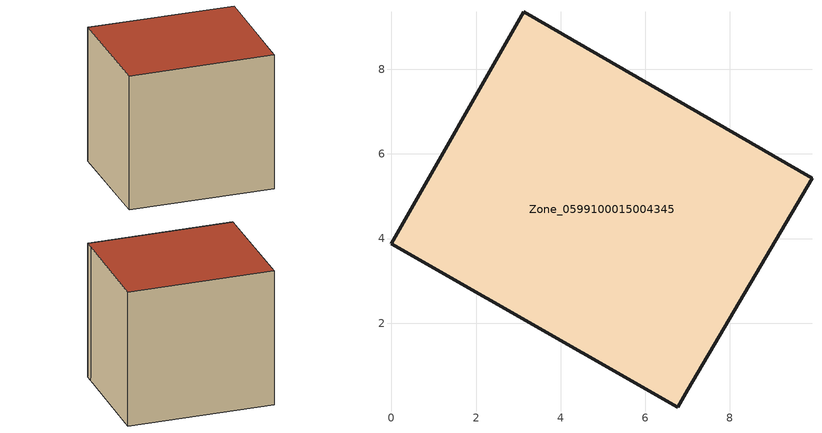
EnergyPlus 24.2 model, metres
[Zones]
Zone_0599100015004345
 floor ground (C_G): 9.94,5.43 7.01,0.43 6.77,0.01 0,3.88 3.12,9.36 z0.69
 wall outside (C_F): 7.01,0.43 9.94,5.43 3.12,9.36 0,3.88 6.77,0.01 7.01,0.43 z0.69:8.15
 roof outside (C_R): 0,3.88 6.77,0.01 7.01,0.43 9.94,5.43 3.12,9.36 z8.15
[BUILDING]
Pand.0599100015004345: North Axis=0; Terrain=City; Loads Convergence Tolerance Value=0.04; Temperature Convergence Tolerance Value=0.4; Solar Distribution=FullExterior; Maximum Number of Warmup Days=25; Minimum Number of Warmup Days=1
[Site:Location]
Rotterdam.The.Hague.AP_ZH_NLD Design_Conditions: Latitude=51.96; Longitude=4.45; Time Zone=1; Elevation=-4.5
[SITE:GROUNDTEMPERATURE:BUILDINGSURFACE]
18, 18, 18, 18, 18, 18, 18, 18, 18, 18, 18, 18
[MATERIAL] Thermal Absorptance=0.9; Solar Absorptance=0.7; Visible Absorptance=0.7
Name | Roughness | Thickness | Conductivity | Density | Specific Heat
G.TC.1946-1964 | MediumSmooth | 0.15 | 1 | 540 | 1210
F.TC.1946-1964 | Rough | 0.3 | 0.857143 | 1920 | 840
R.TC.1946-1964 | MediumRough | 0.2 | 0.235294 | 1500 | 1000
[CONSTRUCTION]
C_G: G.TC.1946-1964
C_F: F.TC.1946-1964
C_R: R.TC.1946-1964
[ZONE]
Zone_0599100015004345: Type=1; Multiplier=1; Ceiling Height=Autocalculate; Volume=Autocalculate; Floor Area=autocalculate; Part of Total Floor Area=Yes
[ZONEINFILTRATION:DESIGNFLOWRATE]
Infil_Zone_0599100015004345: Zone or ZoneList or Space or SpaceList=Zone_0599100015004345; Schedule=AlwaysOn; Design Flow Rate Calculation Method=Flow/Area; Flow Rate per Floor Area=0.003; Constant Term Coefficient=1; Temperature Term Coefficient=0; Velocity Term Coefficient=0; Velocity Squared Term Coefficient=0
[HVACTEMPLATE:ZONE:IDEALLOADSAIRSYSTEM]
Zone_0599100015004345: Maximum Heating Supply Air Temperature=50; Minimum Cooling Supply Air Temperature=13; Maximum Heating Supply Air Humidity Ratio=0.0156; Minimum Cooling Supply Air Humidity Ratio=0.0077; Heating Limit=NoLimit; Cooling Limit=NoLimit; Dehumidification Control Type=ConstantSensibleHeatRatio; Cooling Sensible Heat Ratio=0.7; Dehumidification Setpoint=60; Humidification Control Type=None; Humidification Setpoint=30; Outdoor Air Method=None; Outdoor Air Flow Rate per Person=0.00944; Outdoor Air Flow Rate per Zone Floor Area=0; Outdoor Air Flow Rate per Zone=0; Demand Controlled Ventilation Type=None; Outdoor Air Economizer Type=NoEconomizer; Heat Recovery Type=None; Sensible Heat Recovery Effectiveness=0.7; Latent Heat Recovery Effectiveness=0.65
[ZONECONTROL:THERMOSTAT]
ThermostatControl_Zone_0599100015004345: Zone or ZoneList=Zone_0599100015004345; Control Type Schedule=DualSetpointControlType; Control 1=Thermostat_Zone_0599100015004345; Temperature Difference Between Cutout And Setpoint=0
[THERMOSTATSETPOINT:DUALSETPOINT]
Thermostat_Zone_0599100015004345: Heating Setpoint Temperature Schedule=HeatingSetpoint_Zone_0599100015004345; Cooling Setpoint Temperature Schedule=CoolingSetpoint_Zone_0599100015004345
[SCHEDULE:COMPACT]
HeatingSetpoint_Zone_0599100015004345: Through: 12/31, For: AllDays, Until: 24:00, 21
CoolingSetpoint_Zone_0599100015004345: Through: 12/31, For: AllDays, Until: 24:00, 24
DualSetpointControlType: Through: 12/31, For: AllDays, Until: 24:00, 4
AlwaysOn: Through: 12/31, For: AllDays, Until: 24:00, 1
